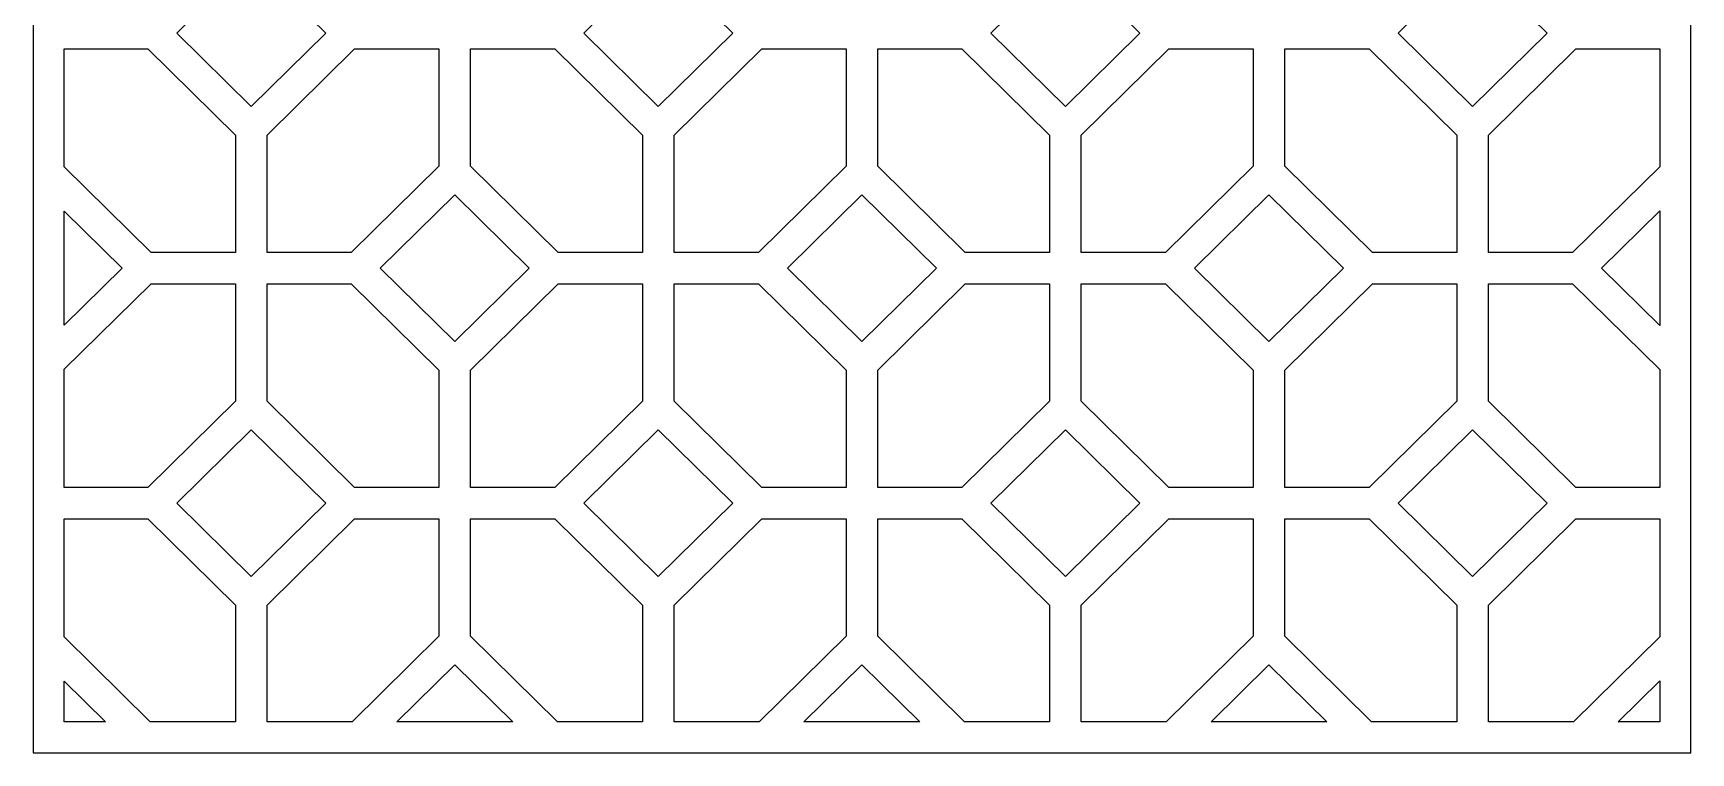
# Model space of a CAD drawing. Header units: centimetres. Extents: x 1.9 to 8.3, y -9.5 to 9.5.
# Drawn here: x 1.85 to 8.27, y -9.5 to -6.71 of the extents above; entities that cross this region are included whole.
import ezdxf

# ---------------------------------------------------------------- set-up
doc = ezdxf.new("R2010")
doc.units = ezdxf.units.CM
doc.header["$MEASUREMENT"] = 0
doc.layers.add('layer 1', color=7, linetype='Continuous')

msp = doc.modelspace()

# ---------------------------------------------------------------- linework, layer by layer
at = {"layer": 'layer 1', "color": 250}
msp.add_open_spline([(1.85395, -3.92585), (1.85395, -3.92585), (8.27024, -3.92585), (8.27024, -3.92585), (8.27024, -3.92585), (8.27024, -3.92585), (8.27024, -9.5), (8.27024, -9.5), (8.27024, -9.5), (8.27024, -9.5), (1.85395, -9.5), (1.85395, -9.5), (1.85395, -9.5), (1.85395, -9.5), (1.85395, -3.92585), (1.85395, -3.92585)], degree=3, knots=[0, 0, 0, 0, 0.2, 0.2, 0.2, 0.2, 0.4, 0.4, 0.4, 0.4, 0.6, 0.6, 0.6, 0.6, 1, 1, 1, 1], dxfattribs=at)
at = {"layer": 'layer 1', "color": 7}
for points, knots in [([(2.40944, -6.71342), (2.40944, -6.71342), (2.69791, -6.42909), (2.69791, -6.42909), (2.69791, -6.42909), (2.69791, -6.42909), (2.98637, -6.71342), (2.98637, -6.71342), (2.98637, -6.71342), (2.98637, -6.71342), (2.69791, -6.99774), (2.69791, -6.99774), (2.69791, -6.99774), (2.69791, -6.99774), (2.40944, -6.71342), (2.40944, -6.71342)], [0, 0, 0, 0, 0.2, 0.2, 0.2, 0.2, 0.4, 0.4, 0.4, 0.4, 0.6, 0.6, 0.6, 0.6, 1, 1, 1, 1]), ([(3.98522, -6.71342), (3.98522, -6.71342), (4.27369, -6.42909), (4.27369, -6.42909), (4.27369, -6.42909), (4.27369, -6.42909), (4.56215, -6.71342), (4.56215, -6.71342), (4.56215, -6.71342), (4.56215, -6.71342), (4.27369, -6.99774), (4.27369, -6.99774), (4.27369, -6.99774), (4.27369, -6.99774), (3.98522, -6.71342), (3.98522, -6.71342)], [0, 0, 0, 0, 0.2, 0.2, 0.2, 0.2, 0.4, 0.4, 0.4, 0.4, 0.6, 0.6, 0.6, 0.6, 1, 1, 1, 1]), ([(5.561, -6.71342), (5.561, -6.71342), (5.84947, -6.42909), (5.84947, -6.42909), (5.84947, -6.42909), (5.84947, -6.42909), (6.13794, -6.71342), (6.13794, -6.71342), (6.13794, -6.71342), (6.13794, -6.71342), (5.84947, -6.99774), (5.84947, -6.99774), (5.84947, -6.99774), (5.84947, -6.99774), (5.561, -6.71342), (5.561, -6.71342)], [0, 0, 0, 0, 0.2, 0.2, 0.2, 0.2, 0.4, 0.4, 0.4, 0.4, 0.6, 0.6, 0.6, 0.6, 1, 1, 1, 1]), ([(7.13678, -6.71342), (7.13678, -6.71342), (7.42524, -6.42909), (7.42524, -6.42909), (7.42524, -6.42909), (7.42524, -6.42909), (7.71371, -6.71342), (7.71371, -6.71342), (7.71371, -6.71342), (7.71371, -6.71342), (7.42524, -6.99774), (7.42524, -6.99774), (7.42524, -6.99774), (7.42524, -6.99774), (7.13678, -6.71342), (7.13678, -6.71342)], [0, 0, 0, 0, 0.2, 0.2, 0.2, 0.2, 0.4, 0.4, 0.4, 0.4, 0.6, 0.6, 0.6, 0.6, 1, 1, 1, 1]), ([(1.97426, -7.23167), (1.97426, -7.23167), (2.31036, -7.56297), (2.31036, -7.56297), (2.31036, -7.56297), (2.31036, -7.56297), (2.63671, -7.56297), (2.63671, -7.56297), (2.63671, -7.56297), (2.63671, -7.56297), (2.63671, -7.10804), (2.63671, -7.10804), (2.63671, -7.10804), (2.63671, -7.10804), (2.29757, -6.77373), (2.29757, -6.77373), (2.29757, -6.77373), (2.29757, -6.77373), (1.97426, -6.77373), (1.97426, -6.77373), (1.97426, -6.77373), (1.97426, -6.77373), (1.97426, -7.23167), (1.97426, -7.23167)], [0, 0, 0, 0, 0.1428571, 0.1428571, 0.1428571, 0.1428571, 0.2857143, 0.2857143, 0.2857143, 0.2857143, 0.4285714, 0.4285714, 0.4285714, 0.4285714, 0.5714286, 0.5714286, 0.5714286, 0.5714286, 0.7142857, 0.7142857, 0.7142857, 0.7142857, 1, 1, 1, 1]), ([(3.4246, -7.22866), (3.4246, -7.22866), (3.4246, -6.77373), (3.4246, -6.77373), (3.4246, -6.77373), (3.4246, -6.77373), (3.09825, -6.77373), (3.09825, -6.77373), (3.09825, -6.77373), (3.09825, -6.77373), (2.75908, -7.10804), (2.75908, -7.10804), (2.75908, -7.10804), (2.75908, -7.10804), (2.75908, -7.56297), (2.75908, -7.56297), (2.75908, -7.56297), (2.75908, -7.56297), (3.08545, -7.56297), (3.08545, -7.56297), (3.08545, -7.56297), (3.08545, -7.56297), (3.4246, -7.22866), (3.4246, -7.22866)], [0, 0, 0, 0, 0.1428571, 0.1428571, 0.1428571, 0.1428571, 0.2857143, 0.2857143, 0.2857143, 0.2857143, 0.4285714, 0.4285714, 0.4285714, 0.4285714, 0.5714286, 0.5714286, 0.5714286, 0.5714286, 0.7142857, 0.7142857, 0.7142857, 0.7142857, 1, 1, 1, 1]), ([(3.547, -6.77373), (3.547, -6.77373), (3.547, -7.22866), (3.547, -7.22866), (3.547, -7.22866), (3.547, -7.22866), (3.88615, -7.56297), (3.88615, -7.56297), (3.88615, -7.56297), (3.88615, -7.56297), (4.21249, -7.56297), (4.21249, -7.56297), (4.21249, -7.56297), (4.21249, -7.56297), (4.21249, -7.10804), (4.21249, -7.10804), (4.21249, -7.10804), (4.21249, -7.10804), (3.87334, -6.77373), (3.87334, -6.77373), (3.87334, -6.77373), (3.87334, -6.77373), (3.547, -6.77373), (3.547, -6.77373)], [0, 0, 0, 0, 0.1428571, 0.1428571, 0.1428571, 0.1428571, 0.2857143, 0.2857143, 0.2857143, 0.2857143, 0.4285714, 0.4285714, 0.4285714, 0.4285714, 0.5714286, 0.5714286, 0.5714286, 0.5714286, 0.7142857, 0.7142857, 0.7142857, 0.7142857, 1, 1, 1, 1]), ([(5.00038, -7.22866), (5.00038, -7.22866), (5.00038, -6.77373), (5.00038, -6.77373), (5.00038, -6.77373), (5.00038, -6.77373), (4.67403, -6.77373), (4.67403, -6.77373), (4.67403, -6.77373), (4.67403, -6.77373), (4.33489, -7.10804), (4.33489, -7.10804), (4.33489, -7.10804), (4.33489, -7.10804), (4.33489, -7.56297), (4.33489, -7.56297), (4.33489, -7.56297), (4.33489, -7.56297), (4.66123, -7.56297), (4.66123, -7.56297), (4.66123, -7.56297), (4.66123, -7.56297), (5.00038, -7.22866), (5.00038, -7.22866)], [0, 0, 0, 0, 0.1428571, 0.1428571, 0.1428571, 0.1428571, 0.2857143, 0.2857143, 0.2857143, 0.2857143, 0.4285714, 0.4285714, 0.4285714, 0.4285714, 0.5714286, 0.5714286, 0.5714286, 0.5714286, 0.7142857, 0.7142857, 0.7142857, 0.7142857, 1, 1, 1, 1]), ([(5.12278, -6.77373), (5.12278, -6.77373), (5.12278, -7.22866), (5.12278, -7.22866), (5.12278, -7.22866), (5.12278, -7.22866), (5.46192, -7.56297), (5.46192, -7.56297), (5.46192, -7.56297), (5.46192, -7.56297), (5.78827, -7.56297), (5.78827, -7.56297), (5.78827, -7.56297), (5.78827, -7.56297), (5.78827, -7.10804), (5.78827, -7.10804), (5.78827, -7.10804), (5.78827, -7.10804), (5.44912, -6.77373), (5.44912, -6.77373), (5.44912, -6.77373), (5.44912, -6.77373), (5.12278, -6.77373), (5.12278, -6.77373)], [0, 0, 0, 0, 0.1428571, 0.1428571, 0.1428571, 0.1428571, 0.2857143, 0.2857143, 0.2857143, 0.2857143, 0.4285714, 0.4285714, 0.4285714, 0.4285714, 0.5714286, 0.5714286, 0.5714286, 0.5714286, 0.7142857, 0.7142857, 0.7142857, 0.7142857, 1, 1, 1, 1]), ([(6.57616, -7.22866), (6.57616, -7.22866), (6.57616, -6.77373), (6.57616, -6.77373), (6.57616, -6.77373), (6.57616, -6.77373), (6.24981, -6.77373), (6.24981, -6.77373), (6.24981, -6.77373), (6.24981, -6.77373), (5.91067, -7.10804), (5.91067, -7.10804), (5.91067, -7.10804), (5.91067, -7.10804), (5.91067, -7.56297), (5.91067, -7.56297), (5.91067, -7.56297), (5.91067, -7.56297), (6.23701, -7.56297), (6.23701, -7.56297), (6.23701, -7.56297), (6.23701, -7.56297), (6.57616, -7.22866), (6.57616, -7.22866)], [0, 0, 0, 0, 0.1428571, 0.1428571, 0.1428571, 0.1428571, 0.2857143, 0.2857143, 0.2857143, 0.2857143, 0.4285714, 0.4285714, 0.4285714, 0.4285714, 0.5714286, 0.5714286, 0.5714286, 0.5714286, 0.7142857, 0.7142857, 0.7142857, 0.7142857, 1, 1, 1, 1]), ([(6.69855, -6.77373), (6.69855, -6.77373), (6.69855, -7.22866), (6.69855, -7.22866), (6.69855, -7.22866), (6.69855, -7.22866), (7.0377, -7.56297), (7.0377, -7.56297), (7.0377, -7.56297), (7.0377, -7.56297), (7.36405, -7.56297), (7.36405, -7.56297), (7.36405, -7.56297), (7.36405, -7.56297), (7.36405, -7.10804), (7.36405, -7.10804), (7.36405, -7.10804), (7.36405, -7.10804), (7.0249, -6.77373), (7.0249, -6.77373), (7.0249, -6.77373), (7.0249, -6.77373), (6.69855, -6.77373), (6.69855, -6.77373)], [0, 0, 0, 0, 0.1428571, 0.1428571, 0.1428571, 0.1428571, 0.2857143, 0.2857143, 0.2857143, 0.2857143, 0.4285714, 0.4285714, 0.4285714, 0.4285714, 0.5714286, 0.5714286, 0.5714286, 0.5714286, 0.7142857, 0.7142857, 0.7142857, 0.7142857, 1, 1, 1, 1]), ([(8.14993, -6.77373), (8.14993, -6.77373), (7.82559, -6.77373), (7.82559, -6.77373), (7.82559, -6.77373), (7.82559, -6.77373), (7.48645, -7.10804), (7.48645, -7.10804), (7.48645, -7.10804), (7.48645, -7.10804), (7.48645, -7.56297), (7.48645, -7.56297), (7.48645, -7.56297), (7.48645, -7.56297), (7.81279, -7.56297), (7.81279, -7.56297), (7.81279, -7.56297), (7.81279, -7.56297), (8.14993, -7.23065), (8.14993, -7.23065), (8.14993, -7.23065), (8.14993, -7.23065), (8.14993, -6.77373), (8.14993, -6.77373)], [0, 0, 0, 0, 0.1428571, 0.1428571, 0.1428571, 0.1428571, 0.2857143, 0.2857143, 0.2857143, 0.2857143, 0.4285714, 0.4285714, 0.4285714, 0.4285714, 0.5714286, 0.5714286, 0.5714286, 0.5714286, 0.7142857, 0.7142857, 0.7142857, 0.7142857, 1, 1, 1, 1]), ([(3.19733, -7.62329), (3.19733, -7.62329), (3.4858, -7.33894), (3.4858, -7.33894), (3.4858, -7.33894), (3.4858, -7.33894), (3.77426, -7.62329), (3.77426, -7.62329), (3.77426, -7.62329), (3.77426, -7.62329), (3.4858, -7.90761), (3.4858, -7.90761), (3.4858, -7.90761), (3.4858, -7.90761), (3.19733, -7.62329), (3.19733, -7.62329)], [0, 0, 0, 0, 0.2, 0.2, 0.2, 0.2, 0.4, 0.4, 0.4, 0.4, 0.6, 0.6, 0.6, 0.6, 1, 1, 1, 1]), ([(4.77311, -7.62329), (4.77311, -7.62329), (5.06157, -7.33894), (5.06157, -7.33894), (5.06157, -7.33894), (5.06157, -7.33894), (5.35004, -7.62329), (5.35004, -7.62329), (5.35004, -7.62329), (5.35004, -7.62329), (5.06157, -7.90761), (5.06157, -7.90761), (5.06157, -7.90761), (5.06157, -7.90761), (4.77311, -7.62329), (4.77311, -7.62329)], [0, 0, 0, 0, 0.2, 0.2, 0.2, 0.2, 0.4, 0.4, 0.4, 0.4, 0.6, 0.6, 0.6, 0.6, 1, 1, 1, 1]), ([(6.34889, -7.62329), (6.34889, -7.62329), (6.63736, -7.33894), (6.63736, -7.33894), (6.63736, -7.33894), (6.63736, -7.33894), (6.92582, -7.62329), (6.92582, -7.62329), (6.92582, -7.62329), (6.92582, -7.62329), (6.63736, -7.90761), (6.63736, -7.90761), (6.63736, -7.90761), (6.63736, -7.90761), (6.34889, -7.62329), (6.34889, -7.62329)], [0, 0, 0, 0, 0.2, 0.2, 0.2, 0.2, 0.4, 0.4, 0.4, 0.4, 0.6, 0.6, 0.6, 0.6, 1, 1, 1, 1]), ([(1.97426, -7.84428), (1.97426, -7.84428), (2.19849, -7.62329), (2.19849, -7.62329), (2.19849, -7.62329), (2.19849, -7.62329), (1.97426, -7.40227), (1.97426, -7.40227), (1.97426, -7.40227), (1.97426, -7.40227), (1.97426, -7.84428), (1.97426, -7.84428)], [0, 0, 0, 0, 0.25, 0.25, 0.25, 0.25, 0.5, 0.5, 0.5, 0.5, 1, 1, 1, 1]), ([(8.14993, -7.40124), (8.14993, -7.40124), (7.92467, -7.62329), (7.92467, -7.62329), (7.92467, -7.62329), (7.92467, -7.62329), (8.14993, -7.84532), (8.14993, -7.84532), (8.14993, -7.84532), (8.14993, -7.84532), (8.14993, -7.40124), (8.14993, -7.40124)], [0, 0, 0, 0, 0.25, 0.25, 0.25, 0.25, 0.5, 0.5, 0.5, 0.5, 1, 1, 1, 1]), ([(1.97426, -8.47282), (1.97426, -8.47282), (2.29757, -8.47282), (2.29757, -8.47282), (2.29757, -8.47282), (2.29757, -8.47282), (2.63671, -8.13854), (2.63671, -8.13854), (2.63671, -8.13854), (2.63671, -8.13854), (2.63671, -7.6836), (2.63671, -7.6836), (2.63671, -7.6836), (2.63671, -7.6836), (2.31036, -7.6836), (2.31036, -7.6836), (2.31036, -7.6836), (2.31036, -7.6836), (1.97426, -8.01489), (1.97426, -8.01489), (1.97426, -8.01489), (1.97426, -8.01489), (1.97426, -8.47282), (1.97426, -8.47282)], [0, 0, 0, 0, 0.1428571, 0.1428571, 0.1428571, 0.1428571, 0.2857143, 0.2857143, 0.2857143, 0.2857143, 0.4285714, 0.4285714, 0.4285714, 0.4285714, 0.5714286, 0.5714286, 0.5714286, 0.5714286, 0.7142857, 0.7142857, 0.7142857, 0.7142857, 1, 1, 1, 1]), ([(3.4246, -8.47282), (3.4246, -8.47282), (3.4246, -8.01789), (3.4246, -8.01789), (3.4246, -8.01789), (3.4246, -8.01789), (3.08545, -7.6836), (3.08545, -7.6836), (3.08545, -7.6836), (3.08545, -7.6836), (2.75908, -7.6836), (2.75908, -7.6836), (2.75908, -7.6836), (2.75908, -7.6836), (2.75908, -8.13854), (2.75908, -8.13854), (2.75908, -8.13854), (2.75908, -8.13854), (3.09825, -8.47282), (3.09825, -8.47282), (3.09825, -8.47282), (3.09825, -8.47282), (3.4246, -8.47282), (3.4246, -8.47282)], [0, 0, 0, 0, 0.1428571, 0.1428571, 0.1428571, 0.1428571, 0.2857143, 0.2857143, 0.2857143, 0.2857143, 0.4285714, 0.4285714, 0.4285714, 0.4285714, 0.5714286, 0.5714286, 0.5714286, 0.5714286, 0.7142857, 0.7142857, 0.7142857, 0.7142857, 1, 1, 1, 1]), ([(3.547, -8.01789), (3.547, -8.01789), (3.547, -8.47282), (3.547, -8.47282), (3.547, -8.47282), (3.547, -8.47282), (3.87334, -8.47282), (3.87334, -8.47282), (3.87334, -8.47282), (3.87334, -8.47282), (4.21249, -8.13854), (4.21249, -8.13854), (4.21249, -8.13854), (4.21249, -8.13854), (4.21249, -7.6836), (4.21249, -7.6836), (4.21249, -7.6836), (4.21249, -7.6836), (3.88615, -7.6836), (3.88615, -7.6836), (3.88615, -7.6836), (3.88615, -7.6836), (3.547, -8.01789), (3.547, -8.01789)], [0, 0, 0, 0, 0.1428571, 0.1428571, 0.1428571, 0.1428571, 0.2857143, 0.2857143, 0.2857143, 0.2857143, 0.4285714, 0.4285714, 0.4285714, 0.4285714, 0.5714286, 0.5714286, 0.5714286, 0.5714286, 0.7142857, 0.7142857, 0.7142857, 0.7142857, 1, 1, 1, 1]), ([(5.00038, -8.47282), (5.00038, -8.47282), (5.00038, -8.01789), (5.00038, -8.01789), (5.00038, -8.01789), (5.00038, -8.01789), (4.66123, -7.6836), (4.66123, -7.6836), (4.66123, -7.6836), (4.66123, -7.6836), (4.33489, -7.6836), (4.33489, -7.6836), (4.33489, -7.6836), (4.33489, -7.6836), (4.33489, -8.13854), (4.33489, -8.13854), (4.33489, -8.13854), (4.33489, -8.13854), (4.67403, -8.47282), (4.67403, -8.47282), (4.67403, -8.47282), (4.67403, -8.47282), (5.00038, -8.47282), (5.00038, -8.47282)], [0, 0, 0, 0, 0.1428571, 0.1428571, 0.1428571, 0.1428571, 0.2857143, 0.2857143, 0.2857143, 0.2857143, 0.4285714, 0.4285714, 0.4285714, 0.4285714, 0.5714286, 0.5714286, 0.5714286, 0.5714286, 0.7142857, 0.7142857, 0.7142857, 0.7142857, 1, 1, 1, 1]), ([(5.12278, -8.01789), (5.12278, -8.01789), (5.12278, -8.47282), (5.12278, -8.47282), (5.12278, -8.47282), (5.12278, -8.47282), (5.44912, -8.47282), (5.44912, -8.47282), (5.44912, -8.47282), (5.44912, -8.47282), (5.78827, -8.13854), (5.78827, -8.13854), (5.78827, -8.13854), (5.78827, -8.13854), (5.78827, -7.6836), (5.78827, -7.6836), (5.78827, -7.6836), (5.78827, -7.6836), (5.46192, -7.6836), (5.46192, -7.6836), (5.46192, -7.6836), (5.46192, -7.6836), (5.12278, -8.01789), (5.12278, -8.01789)], [0, 0, 0, 0, 0.1428571, 0.1428571, 0.1428571, 0.1428571, 0.2857143, 0.2857143, 0.2857143, 0.2857143, 0.4285714, 0.4285714, 0.4285714, 0.4285714, 0.5714286, 0.5714286, 0.5714286, 0.5714286, 0.7142857, 0.7142857, 0.7142857, 0.7142857, 1, 1, 1, 1]), ([(6.57616, -8.47282), (6.57616, -8.47282), (6.57616, -8.01789), (6.57616, -8.01789), (6.57616, -8.01789), (6.57616, -8.01789), (6.23701, -7.6836), (6.23701, -7.6836), (6.23701, -7.6836), (6.23701, -7.6836), (5.91067, -7.6836), (5.91067, -7.6836), (5.91067, -7.6836), (5.91067, -7.6836), (5.91067, -8.13854), (5.91067, -8.13854), (5.91067, -8.13854), (5.91067, -8.13854), (6.24981, -8.47282), (6.24981, -8.47282), (6.24981, -8.47282), (6.24981, -8.47282), (6.57616, -8.47282), (6.57616, -8.47282)], [0, 0, 0, 0, 0.1428571, 0.1428571, 0.1428571, 0.1428571, 0.2857143, 0.2857143, 0.2857143, 0.2857143, 0.4285714, 0.4285714, 0.4285714, 0.4285714, 0.5714286, 0.5714286, 0.5714286, 0.5714286, 0.7142857, 0.7142857, 0.7142857, 0.7142857, 1, 1, 1, 1]), ([(6.69855, -8.01789), (6.69855, -8.01789), (6.69855, -8.47282), (6.69855, -8.47282), (6.69855, -8.47282), (6.69855, -8.47282), (7.0249, -8.47282), (7.0249, -8.47282), (7.0249, -8.47282), (7.0249, -8.47282), (7.36405, -8.13854), (7.36405, -8.13854), (7.36405, -8.13854), (7.36405, -8.13854), (7.36405, -7.6836), (7.36405, -7.6836), (7.36405, -7.6836), (7.36405, -7.6836), (7.0377, -7.6836), (7.0377, -7.6836), (7.0377, -7.6836), (7.0377, -7.6836), (6.69855, -8.01789), (6.69855, -8.01789)], [0, 0, 0, 0, 0.1428571, 0.1428571, 0.1428571, 0.1428571, 0.2857143, 0.2857143, 0.2857143, 0.2857143, 0.4285714, 0.4285714, 0.4285714, 0.4285714, 0.5714286, 0.5714286, 0.5714286, 0.5714286, 0.7142857, 0.7142857, 0.7142857, 0.7142857, 1, 1, 1, 1]), ([(8.14993, -8.01592), (8.14993, -8.01592), (7.81279, -7.6836), (7.81279, -7.6836), (7.81279, -7.6836), (7.81279, -7.6836), (7.48645, -7.6836), (7.48645, -7.6836), (7.48645, -7.6836), (7.48645, -7.6836), (7.48645, -8.13854), (7.48645, -8.13854), (7.48645, -8.13854), (7.48645, -8.13854), (7.82559, -8.47282), (7.82559, -8.47282), (7.82559, -8.47282), (7.82559, -8.47282), (8.14993, -8.47282), (8.14993, -8.47282), (8.14993, -8.47282), (8.14993, -8.47282), (8.14993, -8.01592), (8.14993, -8.01592)], [0, 0, 0, 0, 0.1428571, 0.1428571, 0.1428571, 0.1428571, 0.2857143, 0.2857143, 0.2857143, 0.2857143, 0.4285714, 0.4285714, 0.4285714, 0.4285714, 0.5714286, 0.5714286, 0.5714286, 0.5714286, 0.7142857, 0.7142857, 0.7142857, 0.7142857, 1, 1, 1, 1]), ([(2.40944, -8.53314), (2.40944, -8.53314), (2.69791, -8.24881), (2.69791, -8.24881), (2.69791, -8.24881), (2.69791, -8.24881), (2.98637, -8.53314), (2.98637, -8.53314), (2.98637, -8.53314), (2.98637, -8.53314), (2.69791, -8.81748), (2.69791, -8.81748), (2.69791, -8.81748), (2.69791, -8.81748), (2.40944, -8.53314), (2.40944, -8.53314)], [0, 0, 0, 0, 0.2, 0.2, 0.2, 0.2, 0.4, 0.4, 0.4, 0.4, 0.6, 0.6, 0.6, 0.6, 1, 1, 1, 1]), ([(3.98522, -8.53314), (3.98522, -8.53314), (4.27369, -8.24881), (4.27369, -8.24881), (4.27369, -8.24881), (4.27369, -8.24881), (4.56215, -8.53314), (4.56215, -8.53314), (4.56215, -8.53314), (4.56215, -8.53314), (4.27369, -8.81748), (4.27369, -8.81748), (4.27369, -8.81748), (4.27369, -8.81748), (3.98522, -8.53314), (3.98522, -8.53314)], [0, 0, 0, 0, 0.2, 0.2, 0.2, 0.2, 0.4, 0.4, 0.4, 0.4, 0.6, 0.6, 0.6, 0.6, 1, 1, 1, 1]), ([(5.561, -8.53314), (5.561, -8.53314), (5.84947, -8.24881), (5.84947, -8.24881), (5.84947, -8.24881), (5.84947, -8.24881), (6.13794, -8.53314), (6.13794, -8.53314), (6.13794, -8.53314), (6.13794, -8.53314), (5.84947, -8.81748), (5.84947, -8.81748), (5.84947, -8.81748), (5.84947, -8.81748), (5.561, -8.53314), (5.561, -8.53314)], [0, 0, 0, 0, 0.2, 0.2, 0.2, 0.2, 0.4, 0.4, 0.4, 0.4, 0.6, 0.6, 0.6, 0.6, 1, 1, 1, 1]), ([(7.13678, -8.53314), (7.13678, -8.53314), (7.42524, -8.24881), (7.42524, -8.24881), (7.42524, -8.24881), (7.42524, -8.24881), (7.71371, -8.53314), (7.71371, -8.53314), (7.71371, -8.53314), (7.71371, -8.53314), (7.42524, -8.81748), (7.42524, -8.81748), (7.42524, -8.81748), (7.42524, -8.81748), (7.13678, -8.53314), (7.13678, -8.53314)], [0, 0, 0, 0, 0.2, 0.2, 0.2, 0.2, 0.4, 0.4, 0.4, 0.4, 0.6, 0.6, 0.6, 0.6, 1, 1, 1, 1]), ([(2.63671, -9.37969), (2.63671, -9.37969), (2.63671, -8.92775), (2.63671, -8.92775), (2.63671, -8.92775), (2.63671, -8.92775), (2.29757, -8.59347), (2.29757, -8.59347), (2.29757, -8.59347), (2.29757, -8.59347), (1.97426, -8.59347), (1.97426, -8.59347), (1.97426, -8.59347), (1.97426, -8.59347), (1.97426, -9.0514), (1.97426, -9.0514), (1.97426, -9.0514), (1.97426, -9.0514), (2.30732, -9.37969), (2.30732, -9.37969), (2.30732, -9.37969), (2.30732, -9.37969), (2.63671, -9.37969), (2.63671, -9.37969)], [0, 0, 0, 0, 0.1428571, 0.1428571, 0.1428571, 0.1428571, 0.2857143, 0.2857143, 0.2857143, 0.2857143, 0.4285714, 0.4285714, 0.4285714, 0.4285714, 0.5714286, 0.5714286, 0.5714286, 0.5714286, 0.7142857, 0.7142857, 0.7142857, 0.7142857, 1, 1, 1, 1]), ([(3.0885, -9.37969), (3.0885, -9.37969), (3.4246, -9.04838), (3.4246, -9.04838), (3.4246, -9.04838), (3.4246, -9.04838), (3.4246, -8.59347), (3.4246, -8.59347), (3.4246, -8.59347), (3.4246, -8.59347), (3.09825, -8.59347), (3.09825, -8.59347), (3.09825, -8.59347), (3.09825, -8.59347), (2.75908, -8.92775), (2.75908, -8.92775), (2.75908, -8.92775), (2.75908, -8.92775), (2.75908, -9.37969), (2.75908, -9.37969), (2.75908, -9.37969), (2.75908, -9.37969), (3.0885, -9.37969), (3.0885, -9.37969)], [0, 0, 0, 0, 0.1428571, 0.1428571, 0.1428571, 0.1428571, 0.2857143, 0.2857143, 0.2857143, 0.2857143, 0.4285714, 0.4285714, 0.4285714, 0.4285714, 0.5714286, 0.5714286, 0.5714286, 0.5714286, 0.7142857, 0.7142857, 0.7142857, 0.7142857, 1, 1, 1, 1]), ([(4.21249, -9.37969), (4.21249, -9.37969), (4.21249, -8.92775), (4.21249, -8.92775), (4.21249, -8.92775), (4.21249, -8.92775), (3.87334, -8.59347), (3.87334, -8.59347), (3.87334, -8.59347), (3.87334, -8.59347), (3.547, -8.59347), (3.547, -8.59347), (3.547, -8.59347), (3.547, -8.59347), (3.547, -9.04838), (3.547, -9.04838), (3.547, -9.04838), (3.547, -9.04838), (3.8831, -9.37969), (3.8831, -9.37969), (3.8831, -9.37969), (3.8831, -9.37969), (4.21249, -9.37969), (4.21249, -9.37969)], [0, 0, 0, 0, 0.1428571, 0.1428571, 0.1428571, 0.1428571, 0.2857143, 0.2857143, 0.2857143, 0.2857143, 0.4285714, 0.4285714, 0.4285714, 0.4285714, 0.5714286, 0.5714286, 0.5714286, 0.5714286, 0.7142857, 0.7142857, 0.7142857, 0.7142857, 1, 1, 1, 1]), ([(4.66427, -9.37969), (4.66427, -9.37969), (5.00038, -9.04838), (5.00038, -9.04838), (5.00038, -9.04838), (5.00038, -9.04838), (5.00038, -8.59347), (5.00038, -8.59347), (5.00038, -8.59347), (5.00038, -8.59347), (4.67403, -8.59347), (4.67403, -8.59347), (4.67403, -8.59347), (4.67403, -8.59347), (4.33489, -8.92775), (4.33489, -8.92775), (4.33489, -8.92775), (4.33489, -8.92775), (4.33489, -9.37969), (4.33489, -9.37969), (4.33489, -9.37969), (4.33489, -9.37969), (4.66427, -9.37969), (4.66427, -9.37969)], [0, 0, 0, 0, 0.1428571, 0.1428571, 0.1428571, 0.1428571, 0.2857143, 0.2857143, 0.2857143, 0.2857143, 0.4285714, 0.4285714, 0.4285714, 0.4285714, 0.5714286, 0.5714286, 0.5714286, 0.5714286, 0.7142857, 0.7142857, 0.7142857, 0.7142857, 1, 1, 1, 1]), ([(5.78827, -9.37969), (5.78827, -9.37969), (5.78827, -8.92775), (5.78827, -8.92775), (5.78827, -8.92775), (5.78827, -8.92775), (5.44912, -8.59347), (5.44912, -8.59347), (5.44912, -8.59347), (5.44912, -8.59347), (5.12278, -8.59347), (5.12278, -8.59347), (5.12278, -8.59347), (5.12278, -8.59347), (5.12278, -9.04838), (5.12278, -9.04838), (5.12278, -9.04838), (5.12278, -9.04838), (5.45888, -9.37969), (5.45888, -9.37969), (5.45888, -9.37969), (5.45888, -9.37969), (5.78827, -9.37969), (5.78827, -9.37969)], [0, 0, 0, 0, 0.1428571, 0.1428571, 0.1428571, 0.1428571, 0.2857143, 0.2857143, 0.2857143, 0.2857143, 0.4285714, 0.4285714, 0.4285714, 0.4285714, 0.5714286, 0.5714286, 0.5714286, 0.5714286, 0.7142857, 0.7142857, 0.7142857, 0.7142857, 1, 1, 1, 1]), ([(6.24005, -9.37969), (6.24005, -9.37969), (6.57616, -9.04838), (6.57616, -9.04838), (6.57616, -9.04838), (6.57616, -9.04838), (6.57616, -8.59347), (6.57616, -8.59347), (6.57616, -8.59347), (6.57616, -8.59347), (6.24981, -8.59347), (6.24981, -8.59347), (6.24981, -8.59347), (6.24981, -8.59347), (5.91067, -8.92775), (5.91067, -8.92775), (5.91067, -8.92775), (5.91067, -8.92775), (5.91067, -9.37969), (5.91067, -9.37969), (5.91067, -9.37969), (5.91067, -9.37969), (6.24005, -9.37969), (6.24005, -9.37969)], [0, 0, 0, 0, 0.1428571, 0.1428571, 0.1428571, 0.1428571, 0.2857143, 0.2857143, 0.2857143, 0.2857143, 0.4285714, 0.4285714, 0.4285714, 0.4285714, 0.5714286, 0.5714286, 0.5714286, 0.5714286, 0.7142857, 0.7142857, 0.7142857, 0.7142857, 1, 1, 1, 1]), ([(7.36405, -9.37969), (7.36405, -9.37969), (7.36405, -8.92775), (7.36405, -8.92775), (7.36405, -8.92775), (7.36405, -8.92775), (7.0249, -8.59347), (7.0249, -8.59347), (7.0249, -8.59347), (7.0249, -8.59347), (6.69855, -8.59347), (6.69855, -8.59347), (6.69855, -8.59347), (6.69855, -8.59347), (6.69855, -9.04838), (6.69855, -9.04838), (6.69855, -9.04838), (6.69855, -9.04838), (7.03466, -9.37969), (7.03466, -9.37969), (7.03466, -9.37969), (7.03466, -9.37969), (7.36405, -9.37969), (7.36405, -9.37969)], [0, 0, 0, 0, 0.1428571, 0.1428571, 0.1428571, 0.1428571, 0.2857143, 0.2857143, 0.2857143, 0.2857143, 0.4285714, 0.4285714, 0.4285714, 0.4285714, 0.5714286, 0.5714286, 0.5714286, 0.5714286, 0.7142857, 0.7142857, 0.7142857, 0.7142857, 1, 1, 1, 1]), ([(8.14993, -8.59347), (8.14993, -8.59347), (7.82559, -8.59347), (7.82559, -8.59347), (7.82559, -8.59347), (7.82559, -8.59347), (7.48645, -8.92775), (7.48645, -8.92775), (7.48645, -8.92775), (7.48645, -8.92775), (7.48645, -9.37969), (7.48645, -9.37969), (7.48645, -9.37969), (7.48645, -9.37969), (7.81583, -9.37969), (7.81583, -9.37969), (7.81583, -9.37969), (7.81583, -9.37969), (8.14993, -9.05036), (8.14993, -9.05036), (8.14993, -9.05036), (8.14993, -9.05036), (8.14993, -8.59347), (8.14993, -8.59347)], [0, 0, 0, 0, 0.1428571, 0.1428571, 0.1428571, 0.1428571, 0.2857143, 0.2857143, 0.2857143, 0.2857143, 0.4285714, 0.4285714, 0.4285714, 0.4285714, 0.5714286, 0.5714286, 0.5714286, 0.5714286, 0.7142857, 0.7142857, 0.7142857, 0.7142857, 1, 1, 1, 1]), ([(3.71005, -9.37969), (3.71005, -9.37969), (3.4858, -9.15867), (3.4858, -9.15867), (3.4858, -9.15867), (3.4858, -9.15867), (3.26155, -9.37969), (3.26155, -9.37969), (3.26155, -9.37969), (3.26155, -9.37969), (3.71005, -9.37969), (3.71005, -9.37969)], [0, 0, 0, 0, 0.25, 0.25, 0.25, 0.25, 0.5, 0.5, 0.5, 0.5, 1, 1, 1, 1]), ([(5.28582, -9.37969), (5.28582, -9.37969), (5.06157, -9.15867), (5.06157, -9.15867), (5.06157, -9.15867), (5.06157, -9.15867), (4.83733, -9.37969), (4.83733, -9.37969), (4.83733, -9.37969), (4.83733, -9.37969), (5.28582, -9.37969), (5.28582, -9.37969)], [0, 0, 0, 0, 0.25, 0.25, 0.25, 0.25, 0.5, 0.5, 0.5, 0.5, 1, 1, 1, 1]), ([(6.8616, -9.37969), (6.8616, -9.37969), (6.63736, -9.15867), (6.63736, -9.15867), (6.63736, -9.15867), (6.63736, -9.15867), (6.41311, -9.37969), (6.41311, -9.37969), (6.41311, -9.37969), (6.41311, -9.37969), (6.8616, -9.37969), (6.8616, -9.37969)], [0, 0, 0, 0, 0.25, 0.25, 0.25, 0.25, 0.5, 0.5, 0.5, 0.5, 1, 1, 1, 1]), ([(2.13425, -9.37969), (2.13425, -9.37969), (1.97426, -9.22199), (1.97426, -9.22199), (1.97426, -9.22199), (1.97426, -9.22199), (1.97426, -9.37969), (1.97426, -9.37969), (1.97426, -9.37969), (1.97426, -9.37969), (2.13425, -9.37969), (2.13425, -9.37969)], [0, 0, 0, 0, 0.25, 0.25, 0.25, 0.25, 0.5, 0.5, 0.5, 0.5, 1, 1, 1, 1]), ([(8.14993, -9.22097), (8.14993, -9.22097), (7.98889, -9.37969), (7.98889, -9.37969), (7.98889, -9.37969), (7.98889, -9.37969), (8.14993, -9.37969), (8.14993, -9.37969), (8.14993, -9.37969), (8.14993, -9.37969), (8.14993, -9.22097), (8.14993, -9.22097)], [0, 0, 0, 0, 0.25, 0.25, 0.25, 0.25, 0.5, 0.5, 0.5, 0.5, 1, 1, 1, 1])]:
    msp.add_open_spline(points, degree=3, knots=knots, dxfattribs=at)

doc.saveas('drawing.dxf')
